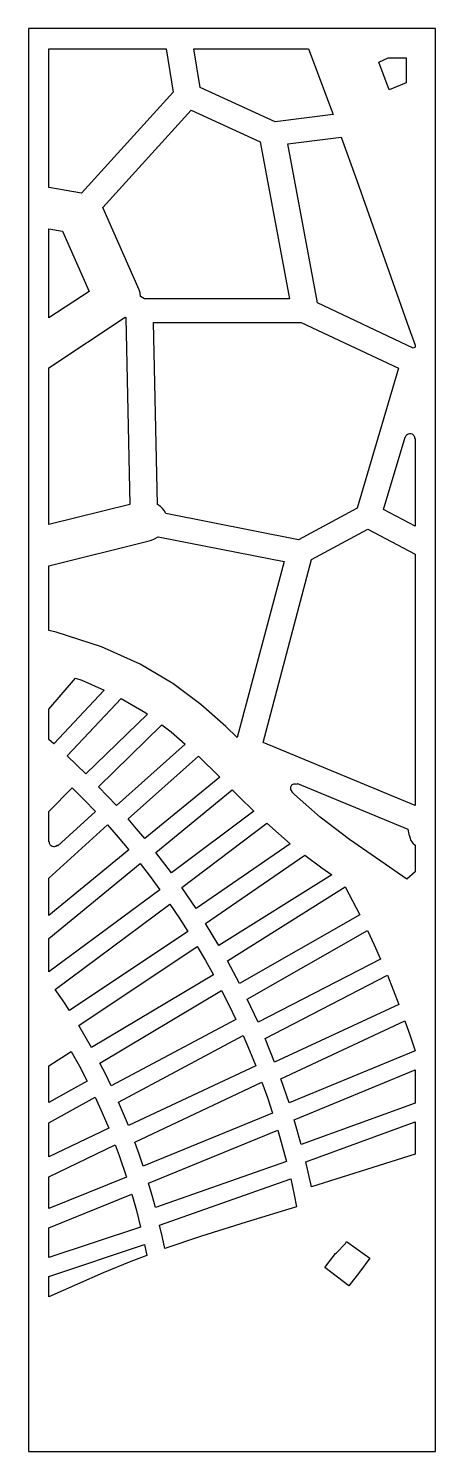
# Model space of a CAD drawing. Extents: x 0 to 400, y 0 to 1400.
import ezdxf

# ---------------------------------------------------------------- set-up
doc = ezdxf.new("R2010")
doc.units = 0
doc.layers.add('CUT', color=1, linetype='CONTINUOUS')
doc.layers.add('OUTLINE', color=7, linetype='CONTINUOUS')

msp = doc.modelspace()

# ---------------------------------------------------------------- linework, layer by layer
at = {"layer": 'CUT'}
for points in [[(51.97, 1238.06), (20, 1243.46), (20, 1380), (135.35, 1380), (142.3, 1337.39)], [(299.3, 1315.31), (242.48, 1308.27), (168.83, 1341.95), (162.63, 1380), (275.28, 1380)], [(344.26, 1366.75), (353.38, 1371), (371, 1371), (371, 1346.38), (354.37, 1339.49)], [(256.43, 1133.91), (113.92, 1133.93), (110.17, 1136.17), (109.74, 1139.95), (108.72, 1142.99), (73.07, 1223.76), (159.88, 1319.49), (227.76, 1288.61)], [(283.95, 1130.05), (255.01, 1286.62), (307.25, 1293.2), (322.64, 1250.39), (373.86, 1105.33), (380, 1088.31), (380, 1086.62), (378.04, 1085.32)], [(33.53, 1200.48), (59.74, 1141.35), (20, 1115.17), (20, 1202.72)], [(99.68, 931.6), (20, 911.96), (20, 1066.26), (95.08, 1116.03), (95.67, 1115.68)], [(129.7, 929.72), (126.82, 931.66), (122.92, 1110.58), (268.13, 1110.85), (363.66, 1065.66), (322.99, 927.98), (265.3, 896.84), (134.99, 922.8), (133.31, 925.86), (131.66, 927.9)], [(379.06, 998.85), (379.31, 998.02), (379.45, 996.91), (379.59, 996.72), (380, 996.56), (380, 910.29), (349.04, 926.78), (370.04, 998.03), (370.47, 998.06), (370.66, 998.2), (371.32, 999.58), (372.18, 1000.55), (373.29, 1001.22), (374.55, 1001.53), (375.84, 1001.48), (377.05, 1001.05), (378.11, 1000.27), (378.65, 999.61)], [(205.13, 702.3), (193.86, 713.41), (169.45, 735.04), (141.81, 755.63), (109.65, 774.66), (71.74, 791.66), (27.06, 806.16), (20, 807.85), (20, 871.33), (118.51, 895.95), (120.94, 896.68), (123.69, 897.83), (127.34, 900), (251.14, 875.6)], [(380, 635.63), (230.57, 697.58), (278.25, 877.59), (333.45, 907.52), (380, 882.84)], [(74.48, 748.92), (24.78, 696.24), (20, 700.44), (20, 730.25), (46.29, 760.7), (52.51, 758.7)], [(116.92, 725.42), (56.45, 666.58), (47.25, 675.52), (37.9, 684.34), (91.12, 740.86), (115.28, 726.65)], [(68.85, 654.08), (131.17, 714.86), (140.31, 708.08), (154.04, 695.97), (86.33, 635.47), (77.67, 644.84)], [(188.06, 663.4), (114.37, 602.97), (106.26, 612.74), (97.98, 622.39), (166.98, 684.18)], [(20.41, 599.77), (20, 599.93), (20, 629.78), (43, 653), (54.5, 641.43), (65.74, 629.66), (28.79, 596.02), (28.62, 596.16), (28.17, 596.19), (26.91, 595.37), (25.71, 594.98), (24.44, 594.97), (23.22, 595.31), (22.15, 595.98), (21.32, 596.92), (20.78, 598.08), (20.55, 599.58)], [(125.26, 589.35), (200.28, 651.02), (207.29, 643.92), (221.54, 630.06), (140.52, 569.16)], [(260.78, 656.87), (261.62, 657.03), (262.49, 657.04), (263.96, 656.7), (264.18, 656.75), (264.48, 657.07), (372.74, 612.44), (373.96, 605.67), (374.41, 605.57), (374.66, 605.19), (374.79, 604.43), (375.83, 601.21), (377.66, 598.44), (380, 596.39), (380, 570.39), (371.75, 563.06), (315.6, 602), (286.57, 624.07), (261.43, 646.29), (259, 648.67), (259.17, 649.07), (259.13, 649.3), (258.43, 650.18), (257.87, 651.34), (257.67, 652.63), (257.75, 653.49), (258.17, 654.71), (258.94, 655.76), (259.98, 656.53)], [(77.58, 616.7), (88.26, 604.5), (98.67, 592.11), (20, 527.39), (20, 564.15)], [(164.76, 534.1), (150.63, 555.02), (234.22, 618.02), (257.29, 597.75)], [(109.61, 578.5), (119.45, 565.71), (129.01, 552.74), (20, 471.84), (20, 504.6)], [(174.08, 519.48), (271.67, 586.79), (288.37, 574.16), (297.97, 567.51), (187.04, 497.88)], [(318.38, 541.8), (325.47, 527.97), (207.33, 460.58), (195.55, 482.81), (311.06, 555.51)], [(156.7, 511.67), (40.21, 433.92), (33.38, 444.37), (26.34, 454.69), (139.03, 538.52), (148.01, 525.18)], [(215.03, 445.08), (333.01, 512.59), (339.59, 498.51), (345.94, 484.33), (225.61, 422.26)], [(61.95, 397.47), (55.81, 408.32), (49.46, 419.05), (165.77, 496.88), (173.87, 483.03), (181.68, 469.03)], [(358.51, 454.17), (364.11, 439.67), (241.85, 383), (232.48, 406.37), (352.66, 468.58)], [(81.31, 359.74), (75.87, 370.95), (70.23, 382.06), (189.78, 453.72), (196.98, 439.39), (203.89, 424.93)], [(256.02, 342.9), (247.88, 366.76), (370.01, 423.57), (375.11, 408.86), (379.97, 394.07)], [(223.3, 379.51), (98.24, 320.83), (93.52, 332.37), (88.59, 343.82), (211.02, 409.14), (217.31, 394.39)], [(57.77, 364.29), (42.35, 355.72), (20, 343.31), (20, 379.59), (42.01, 393.68), (50.08, 379.08)], [(268.12, 302.01), (261.21, 326.33), (380, 375.57), (380, 342.71)], [(104.51, 304.46), (229.44, 363.28), (234.8, 348.14), (239.87, 332.89), (112.71, 280.86), (108.72, 292.7)], [(78.86, 317.98), (20, 289.87), (20, 323.22), (65.44, 348.53), (72.34, 333.34)], [(278.11, 260.42), (272.45, 285.15), (380, 324.44), (380, 292.6)], [(117.96, 264.09), (245, 316.27), (249.43, 300.79), (253.56, 285.2), (124.69, 239.94), (121.43, 252.05)], [(96.32, 270.08), (20, 239.25), (20, 270.36), (85.28, 301.65), (89.14, 291.2)], [(263.52, 240.86), (213.79, 225.72), (170.09, 211.97), (133.86, 199.66), (131.64, 210.53), (128.9, 222.81), (257.68, 268.24), (261.17, 252.45)], [(106, 237.08), (110.11, 220.79), (20, 190.77), (20, 220.21), (101.49, 253.25)], [(20, 152.18), (20, 172.07), (114.01, 203.53), (116.15, 193), (100.55, 187.09), (73.23, 175.79), (48.06, 164.72)], [(291.2, 181.16), (301.86, 194.86), (302.85, 195.55), (311.42, 204.73), (312.51, 206.54), (335.61, 190.24), (325.24, 176.55), (314.69, 162.96)]]:
    msp.add_lwpolyline(points, close=True, dxfattribs=at)
at = {"layer": 'OUTLINE'}
msp.add_lwpolyline([(0, 0), (400, 0), (400, 1400), (0, 1400)], close=True, dxfattribs=at)

doc.saveas('drawing.dxf')
